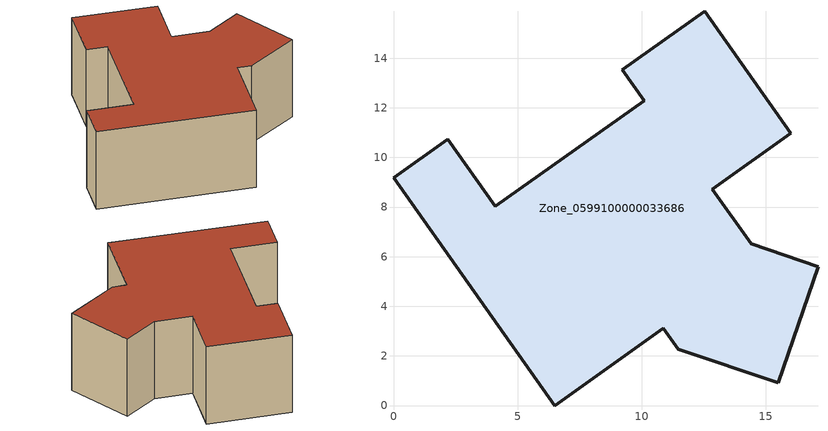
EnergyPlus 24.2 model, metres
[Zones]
Zone_0599100000033686
 floor ground (C_G): 12.84,8.72 14.41,6.52 17.11,5.6 15.51,0.91 11.48,2.28 10.88,3.12 6.49,0 0,9.17 2.19,10.73 4.1,8.04 10.1,12.29 9.21,13.54 12.54,15.89 16.02,10.98 z1.65
 wall outside (C_F): 16.02,10.98 12.54,15.89 9.21,13.54 10.1,12.29 4.1,8.04 2.19,10.73 0,9.17 6.49,0 10.88,3.12 11.48,2.28 15.51,0.91 17.11,5.6 14.41,6.52 12.84,8.72 16.02,10.98 z1.65:7.97
 roof outside (C_R): 12.84,8.72 16.02,10.98 12.54,15.89 9.21,13.54 10.1,12.29 4.1,8.04 2.19,10.73 0,9.17 6.49,0 10.88,3.12 11.48,2.28 15.51,0.91 17.11,5.6 14.41,6.52 z7.97
[BUILDING]
Pand.0599100000033686: North Axis=0; Terrain=City; Loads Convergence Tolerance Value=0.04; Temperature Convergence Tolerance Value=0.4; Solar Distribution=FullExterior; Maximum Number of Warmup Days=25; Minimum Number of Warmup Days=1
[Site:Location]
Rotterdam.The.Hague.AP_ZH_NLD Design_Conditions: Latitude=51.96; Longitude=4.45; Time Zone=1; Elevation=-4.5
[SITE:GROUNDTEMPERATURE:BUILDINGSURFACE]
18, 18, 18, 18, 18, 18, 18, 18, 18, 18, 18, 18
[MATERIAL] Thermal Absorptance=0.9; Solar Absorptance=0.7; Visible Absorptance=0.7
Name | Roughness | Thickness | Conductivity | Density | Specific Heat
G.TC.1975-1991 | MediumSmooth | 0.15 | 0.288461 | 540 | 1210
F.TC.1975-1991 | Rough | 0.3 | 0.230769 | 1920 | 840
R.TC.1975-1991 | MediumRough | 0.2 | 0.153846 | 1500 | 1000
[CONSTRUCTION]
C_G: G.TC.1975-1991
C_F: F.TC.1975-1991
C_R: R.TC.1975-1991
[ZONE]
Zone_0599100000033686: Type=1; Multiplier=1; Ceiling Height=Autocalculate; Volume=Autocalculate; Floor Area=autocalculate; Part of Total Floor Area=Yes
[ZONEINFILTRATION:DESIGNFLOWRATE]
Infil_Zone_0599100000033686: Zone or ZoneList or Space or SpaceList=Zone_0599100000033686; Schedule=AlwaysOn; Design Flow Rate Calculation Method=Flow/Area; Flow Rate per Floor Area=0.003; Constant Term Coefficient=1; Temperature Term Coefficient=0; Velocity Term Coefficient=0; Velocity Squared Term Coefficient=0
[HVACTEMPLATE:ZONE:IDEALLOADSAIRSYSTEM]
Zone_0599100000033686: Maximum Heating Supply Air Temperature=50; Minimum Cooling Supply Air Temperature=13; Maximum Heating Supply Air Humidity Ratio=0.0156; Minimum Cooling Supply Air Humidity Ratio=0.0077; Heating Limit=NoLimit; Cooling Limit=NoLimit; Dehumidification Control Type=ConstantSensibleHeatRatio; Cooling Sensible Heat Ratio=0.7; Dehumidification Setpoint=60; Humidification Control Type=None; Humidification Setpoint=30; Outdoor Air Method=None; Outdoor Air Flow Rate per Person=0.00944; Outdoor Air Flow Rate per Zone Floor Area=0; Outdoor Air Flow Rate per Zone=0; Demand Controlled Ventilation Type=None; Outdoor Air Economizer Type=NoEconomizer; Heat Recovery Type=None; Sensible Heat Recovery Effectiveness=0.7; Latent Heat Recovery Effectiveness=0.65
[ZONECONTROL:THERMOSTAT]
ThermostatControl_Zone_0599100000033686: Zone or ZoneList=Zone_0599100000033686; Control Type Schedule=DualSetpointControlType; Control 1=Thermostat_Zone_0599100000033686; Temperature Difference Between Cutout And Setpoint=0
[THERMOSTATSETPOINT:DUALSETPOINT]
Thermostat_Zone_0599100000033686: Heating Setpoint Temperature Schedule=HeatingSetpoint_Zone_0599100000033686; Cooling Setpoint Temperature Schedule=CoolingSetpoint_Zone_0599100000033686
[SCHEDULE:COMPACT]
HeatingSetpoint_Zone_0599100000033686: Through: 12/31, For: AllDays, Until: 24:00, 21
CoolingSetpoint_Zone_0599100000033686: Through: 12/31, For: AllDays, Until: 24:00, 24
DualSetpointControlType: Through: 12/31, For: AllDays, Until: 24:00, 4
AlwaysOn: Through: 12/31, For: AllDays, Until: 24:00, 1
